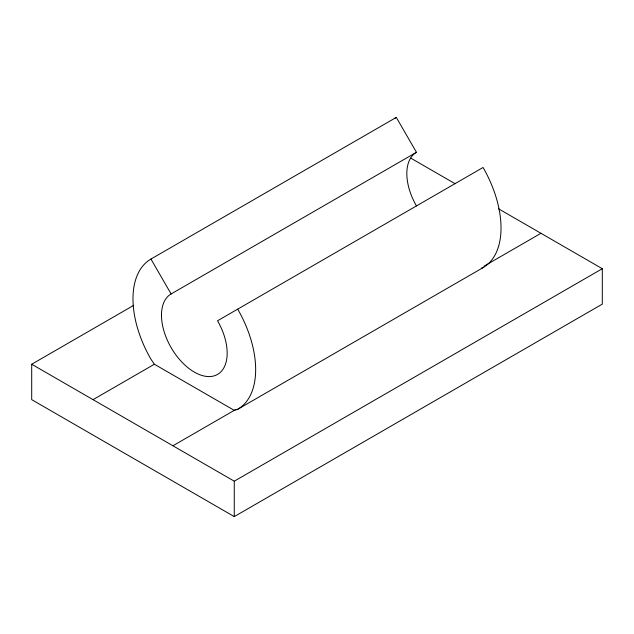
<?xml version="1.0" encoding="UTF-8"?>
<svg xmlns="http://www.w3.org/2000/svg" width="634" height="634" viewBox="0 0 634 634"><rect width="100%" height="100%" fill="white"/><g stroke="black" fill="none" stroke-linecap="round" stroke-linejoin="round"><path stroke-width="0.95" d="M150.947 259.052L171.101 293.954A46.448 26.818 60 0 0 171.101 347.583A46.448 26.818 60 0 0 217.549 374.401A46.448 26.818 60 0 0 217.549 320.772L483.053 167.479A86.747 50.086 60 0 1 483.053 267.651L237.695 409.302L234.263 410.356L154.379 364.241L150.947 359.216A86.747 50.086 60 0 1 150.947 259.052L396.305 117.401L416.451 152.295A46.448 26.818 60 0 0 416.451 205.931M498.467 208.76L602.3 268.705L602.3 304.122L234.263 516.599L31.7 399.65L31.7 364.241L133.79 305.295M171.101 293.954L416.451 152.295M93.04 399.65L154.379 364.241M172.931 445.773L235.983 409.366M483.885 266.248L540.961 233.288M31.7 364.241L234.263 481.19L602.3 268.705M481.333 268.174L483.053 267.651M410.808 158.151L455.109 183.725M234.263 481.19L234.263 516.599M237.695 309.138A86.747 50.086 60 0 1 237.695 409.302M394.72 118.376A86.747 50.086 60 0 1 396.305 117.401"/></g></svg>
